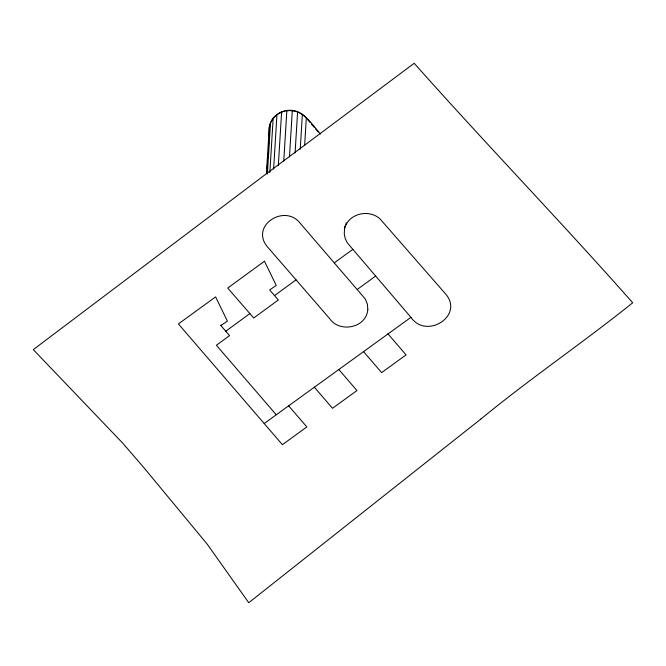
<?xml version="1.0" encoding="UTF-8"?>
<svg xmlns="http://www.w3.org/2000/svg" width="666" height="666" viewBox="0 0 666 666"><rect width="100%" height="100%" fill="white"/><g stroke="black" fill="none" stroke-linecap="round" stroke-linejoin="round"><path stroke-width="1" d="M344.522 229.337L344.272 234.057L345.271 238.703L347.452 242.998L410.939 317.349C426.59 340.143 465.534 315.085 444.763 293.007L380.386 219.297C369.397 208.375 347.477 213.511 344.522 229.337L344.713 226.249M266.408 173.66L269.247 127.231C270.413 118.373 278.197 111.647 286.863 110.498C302.697 108.108 311.588 124.117 320.496 134.074M267.158 168.365L267.407 164.236M267.849 157.01L268.04 153.921M268.481 146.695L268.731 142.574M269.114 136.38L269.247 127.231M267.399 173.951L270.554 122.369M269.838 172.669L273.177 117.999M273.609 169.081L276.956 114.41M278.338 165.493L281.618 111.846M283.766 161.047L286.863 110.498M289.477 156.868L292.316 110.448M295.088 152.955L297.61 111.688M300.249 149.234L302.389 114.152M304.628 145.521L306.327 117.666M345.995 224.825L346.129 222.769M225.757 331.218L249.875 313.586M274.525 295.579L296.054 279.845M334.349 262.804L352.863 249.334M357.317 289.402L375.674 276.04M264.186 423.526L410.939 317.349M220.854 325.557L227.389 321.129L215.626 296.894L178.405 323.917L282.392 444.672L306.835 426.931L288.619 405.785M307.417 119.422L310.115 122.544M311.463 124.109L314.161 127.231M315.509 128.796L318.206 131.918M387.862 333.733L406.069 354.886L381.635 372.627L363.42 351.473M338.728 369.405L356.943 390.551L332.509 408.291L314.294 387.146M276.248 414.76L216.392 345.254L229.579 335.622L220.629 325.299L221.362 325.216M269.58 127.273A20.571 18.923 3.5 0 1 270.496 123.41M270.862 122.486A20.571 18.923 3.5 0 1 276.348 115.276M277.872 114.152A20.571 18.923 3.5 0 1 285.156 111.105M286.913 110.806A20.571 18.923 3.5 0 1 306.069 117.857M367.815 309.424C366.525 328.03 339.369 333.341 329.47 318.406L267.274 246.636C249.983 225.724 284.449 203.613 299.891 222.894L365.368 299.092L367.374 304.112L367.815 309.424M480.81 419.08L248.759 602.73L207.259 544.214L144.064 467.882L122.91 443.34L33.3 349.625L262.845 176.415L414.194 63.27C485.947 144.089 561.147 221.778 632.7 302.78C582.95 342.707 530.086 378.554 480.81 419.08M264.469 261.205L227.739 288.045L253.696 317.998L278.346 299.983L269.655 289.951L276.232 285.439L264.469 261.205"/></g></svg>
